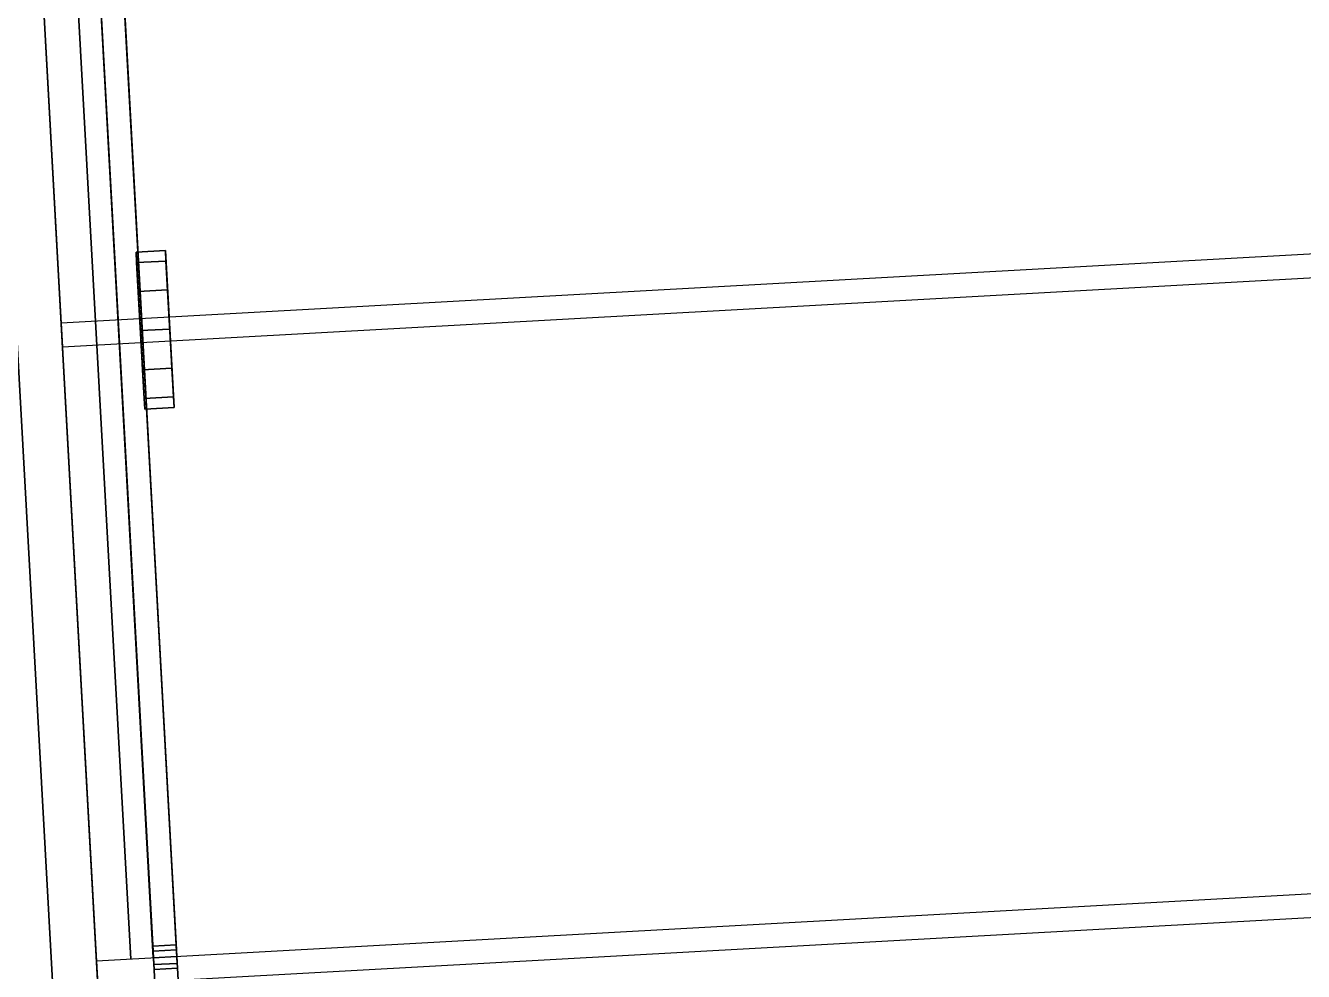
# Model space of a CAD drawing. Header units: millimetres. Extents: x -2005 to 6910, y -1718 to 7197.
# Drawn here: x -288 to 1012, y 3895 to 4858 of the extents above; entities that cross this region are included whole.
import ezdxf

# ---------------------------------------------------------------- set-up
doc = ezdxf.new("R2010")
doc.units = ezdxf.units.MM
for name, color, linetype in [('embedded_beam_6', 7, 'Continuous'), ('embedded_beam_7', 7, 'Continuous'), ('fourth_floor_steel_deck', 7, 'Continuous'), ('roof_cable_tray', 7, 'Continuous'), ('roof_guard', 7, 'Continuous'), ('roof_parapet', 7, 'Continuous'), ('roof_slab', 7, 'Continuous'), ('tank_bosses_W', 7, 'Continuous'), ('tank_panels_W', 7, 'Continuous'), ('tank_ribs_W', 7, 'Continuous')]:
    doc.layers.add(name, color=color, linetype=linetype)

msp = doc.modelspace()

# ---------------------------------------------------------------- linework, layer by layer
at = {"layer": 'embedded_beam_6'}
msp.add_3dface([(-214.6, 3882.1, 24820), (4977.4, 4169.1, 24820), (4976.1, 4193.1, 24820), (-216, 3906, 24820)], dxfattribs=at)
at = {"layer": 'embedded_beam_7'}
msp.add_3dface([(-250.5, 4531.1, 24820), (4941.5, 4818.2, 24820), (4940.2, 4842.1, 24820), (-251.9, 4555, 24820)], dxfattribs=at)
at = {"layer": 'fourth_floor_steel_deck'}
msp.add_3dface([(-193.2, 3494.7, 20725), (4998.8, 3781.7, 20725), (4905, 5479.1, 20725), (-287.1, 5192.1, 20725)], dxfattribs=at)
at = {"layer": 'roof_cable_tray'}
for points in [[(-340, 5315.3, 25137.5), (-499.7, 5306.5, 25137.5), (-198.7, -137.2, 25137.5), (-39, -128.3, 25137.5)], [(-499.7, 5306.5, 25062.5), (-340, 5315.3, 25062.5), (-39, -128.3, 25062.5), (-198.7, -137.2, 25062.5)], [(-499.7, 5306.5, 25137.5), (-499.7, 5306.5, 25062.5), (-198.7, -137.2, 25062.5), (-198.7, -137.2, 25137.5)], [(-340, 5315.3, 25062.5), (-340, 5315.3, 25137.5), (-39, -128.3, 25137.5), (-39, -128.3, 25062.5)]]:
    msp.add_3dface(points, dxfattribs=at)
at = {"layer": 'roof_guard'}
for points in [[(-609.4, 5474.7, 25081), (-597, 5475.4, 25081), (-276.8, -315.8, 25081), (-289.2, -316.4, 25081)], [(-597, 5475.4, 25119), (-609.4, 5474.7, 25119), (-289.2, -316.4, 25119), (-276.8, -315.8, 25119)], [(-609.4, 5474.7, 26031), (-597, 5475.4, 26031), (-276.8, -315.8, 26031), (-289.2, -316.4, 26031)], [(-597, 5475.4, 26069), (-609.4, 5474.7, 26069), (-289.2, -316.4, 26069), (-276.8, -315.8, 26069)], [(-597, 5475.4, 25081), (-587, 5475.9, 25088.2), (-266.8, -315.2, 25088.2), (-276.8, -315.8, 25081)], [(-587, 5475.9, 25111.8), (-597, 5475.4, 25119), (-276.8, -315.8, 25119), (-266.8, -315.2, 25111.8)], [(-597, 5475.4, 26031), (-587, 5475.9, 26038.2), (-266.8, -315.2, 26038.2), (-276.8, -315.8, 26031)], [(-587, 5475.9, 26061.8), (-597, 5475.4, 26069), (-276.8, -315.8, 26069), (-266.8, -315.2, 26061.8)], [(-587, 5475.9, 25088.2), (-583.2, 5476.2, 25100), (-263, -315, 25100), (-266.8, -315.2, 25088.2)], [(-583.2, 5476.2, 25100), (-587, 5475.9, 25111.8), (-266.8, -315.2, 25111.8), (-263, -315, 25100)], [(-587, 5475.9, 26038.2), (-583.2, 5476.2, 26050), (-263, -315, 26050), (-266.8, -315.2, 26038.2)], [(-583.2, 5476.2, 26050), (-587, 5475.9, 26061.8), (-266.8, -315.2, 26061.8), (-263, -315, 26050)]]:
    msp.add_3dface(points, dxfattribs=at)
at = {"layer": 'roof_parapet'}
for points in [[(-649, -35.9, 25000), (-936.1, 5156.2, 25000), (-287.1, 5192.1, 25000), (0, 0, 25000)], [(-649, -35.9, 25550), (0, 0, 25550), (-287.1, 5192.1, 25550), (-936.1, 5156.2, 25550)], [(0, 0, 25000), (-287.1, 5192.1, 25000), (-287.1, 5192.1, 25550), (0, 0, 25550)]]:
    msp.add_3dface(points, dxfattribs=at)
at = {"layer": 'roof_slab'}
for points in [[(-176.7, 3195.1, 24825), (-287.1, 5192.1, 24825), (4905, 5479.1, 24825), (5015.4, 3482.2, 24825)], [(-176.7, 3195.1, 25000), (5015.4, 3482.2, 25000), (4905, 5479.1, 25000), (-287.1, 5192.1, 25000)], [(-287.1, 5192.1, 24825), (-176.7, 3195.1, 24825), (-176.7, 3195.1, 25000), (-287.1, 5192.1, 25000)]]:
    msp.add_3dface(points, dxfattribs=at)
at = {"layer": 'tank_bosses_W'}
for points in [[(-175.1, 4616.7, 21147.5), (-175.7, 4627.4, 21187.5), (-145.8, 4629, 21187.5), (-145.2, 4618.3, 21147.5)], [(-175.7, 4627.4, 21187.5), (-175.1, 4616.7, 21227.5), (-145.2, 4618.3, 21227.5), (-145.8, 4629, 21187.5)], [(-175.1, 4616.7, 22072.5), (-175.7, 4627.4, 22112.5), (-145.8, 4629, 22112.5), (-145.2, 4618.3, 22072.5)], [(-175.7, 4627.4, 22112.5), (-175.1, 4616.7, 22152.5), (-145.2, 4618.3, 22152.5), (-145.8, 4629, 22112.5)], [(-175.1, 4616.7, 22997.5), (-175.7, 4627.4, 23037.5), (-145.8, 4629, 23037.5), (-145.2, 4618.3, 22997.5)], [(-175.7, 4627.4, 23037.5), (-175.1, 4616.7, 23077.5), (-145.2, 4618.3, 23077.5), (-145.8, 4629, 23037.5)], [(-175.1, 4616.7, 23922.5), (-175.7, 4627.4, 23962.5), (-145.8, 4629, 23962.5), (-145.2, 4618.3, 23922.5)], [(-175.7, 4627.4, 23962.5), (-175.1, 4616.7, 24002.5), (-145.2, 4618.3, 24002.5), (-145.8, 4629, 23962.5)], [(-167.5, 4478.3, 21227.5), (-175.1, 4616.7, 21227.5), (-175.7, 4627.4, 21187.5)], [(-167.5, 4478.3, 21227.5), (-175.7, 4627.4, 21187.5), (-175.1, 4616.7, 21147.5)], [(-167.5, 4478.3, 22152.5), (-175.1, 4616.7, 22152.5), (-175.7, 4627.4, 22112.5)], [(-167.5, 4478.3, 22152.5), (-175.7, 4627.4, 22112.5), (-175.1, 4616.7, 22072.5)], [(-167.5, 4478.3, 23077.5), (-175.1, 4616.7, 23077.5), (-175.7, 4627.4, 23037.5)], [(-167.5, 4478.3, 23077.5), (-175.7, 4627.4, 23037.5), (-175.1, 4616.7, 22997.5)], [(-167.5, 4478.3, 24002.5), (-175.1, 4616.7, 24002.5), (-175.7, 4627.4, 23962.5)], [(-167.5, 4478.3, 24002.5), (-175.7, 4627.4, 23962.5), (-175.1, 4616.7, 23922.5)], [(-173.5, 4587.4, 21118.2), (-175.1, 4616.7, 21147.5), (-145.2, 4618.3, 21147.5), (-143.6, 4589.1, 21118.2)], [(-175.1, 4616.7, 21227.5), (-173.5, 4587.4, 21256.8), (-143.6, 4589.1, 21256.8), (-145.2, 4618.3, 21227.5)], [(-173.5, 4587.4, 22043.2), (-175.1, 4616.7, 22072.5), (-145.2, 4618.3, 22072.5), (-143.6, 4589.1, 22043.2)], [(-175.1, 4616.7, 22152.5), (-173.5, 4587.4, 22181.8), (-143.6, 4589.1, 22181.8), (-145.2, 4618.3, 22152.5)], [(-173.5, 4587.4, 22968.2), (-175.1, 4616.7, 22997.5), (-145.2, 4618.3, 22997.5), (-143.6, 4589.1, 22968.2)], [(-175.1, 4616.7, 23077.5), (-173.5, 4587.4, 23106.8), (-143.6, 4589.1, 23106.8), (-145.2, 4618.3, 23077.5)], [(-173.5, 4587.4, 23893.2), (-175.1, 4616.7, 23922.5), (-145.2, 4618.3, 23922.5), (-143.6, 4589.1, 23893.2)], [(-175.1, 4616.7, 24002.5), (-173.5, 4587.4, 24031.8), (-143.6, 4589.1, 24031.8), (-145.2, 4618.3, 24002.5)], [(-167.5, 4478.3, 21227.5), (-173.5, 4587.4, 21256.8), (-175.1, 4616.7, 21227.5)], [(-167.5, 4478.3, 21227.5), (-175.1, 4616.7, 21147.5), (-173.5, 4587.4, 21118.2)], [(-167.5, 4478.3, 22152.5), (-173.5, 4587.4, 22181.8), (-175.1, 4616.7, 22152.5)], [(-167.5, 4478.3, 22152.5), (-175.1, 4616.7, 22072.5), (-173.5, 4587.4, 22043.2)], [(-167.5, 4478.3, 23077.5), (-173.5, 4587.4, 23106.8), (-175.1, 4616.7, 23077.5)], [(-167.5, 4478.3, 23077.5), (-175.1, 4616.7, 22997.5), (-173.5, 4587.4, 22968.2)], [(-167.5, 4478.3, 24002.5), (-173.5, 4587.4, 24031.8), (-175.1, 4616.7, 24002.5)], [(-167.5, 4478.3, 24002.5), (-175.1, 4616.7, 23922.5), (-173.5, 4587.4, 23893.2)], [(-136.9, 4469.3, 21187.5), (-145.2, 4618.3, 21147.5), (-145.8, 4629, 21187.5)], [(-136.9, 4469.3, 21187.5), (-145.8, 4629, 21187.5), (-145.2, 4618.3, 21227.5)], [(-136.9, 4469.3, 22112.5), (-145.2, 4618.3, 22072.5), (-145.8, 4629, 22112.5)], [(-136.9, 4469.3, 22112.5), (-145.8, 4629, 22112.5), (-145.2, 4618.3, 22152.5)], [(-136.9, 4469.3, 23037.5), (-145.2, 4618.3, 22997.5), (-145.8, 4629, 23037.5)], [(-136.9, 4469.3, 23037.5), (-145.8, 4629, 23037.5), (-145.2, 4618.3, 23077.5)], [(-136.9, 4469.3, 23962.5), (-145.2, 4618.3, 23922.5), (-145.8, 4629, 23962.5)], [(-136.9, 4469.3, 23962.5), (-145.8, 4629, 23962.5), (-145.2, 4618.3, 24002.5)], [(-136.9, 4469.3, 21187.5), (-143.6, 4589.1, 21118.2), (-145.2, 4618.3, 21147.5)], [(-136.9, 4469.3, 21187.5), (-145.2, 4618.3, 21227.5), (-143.6, 4589.1, 21256.8)], [(-136.9, 4469.3, 22112.5), (-143.6, 4589.1, 22043.2), (-145.2, 4618.3, 22072.5)], [(-136.9, 4469.3, 22112.5), (-145.2, 4618.3, 22152.5), (-143.6, 4589.1, 22181.8)], [(-136.9, 4469.3, 23037.5), (-143.6, 4589.1, 22968.2), (-145.2, 4618.3, 22997.5)], [(-136.9, 4469.3, 23037.5), (-145.2, 4618.3, 23077.5), (-143.6, 4589.1, 23106.8)], [(-136.9, 4469.3, 23962.5), (-143.6, 4589.1, 23893.2), (-145.2, 4618.3, 23922.5)], [(-136.9, 4469.3, 23962.5), (-145.2, 4618.3, 24002.5), (-143.6, 4589.1, 24031.8)], [(-171.3, 4547.5, 21107.5), (-173.5, 4587.4, 21118.2), (-143.6, 4589.1, 21118.2), (-141.4, 4549.1, 21107.5)], [(-173.5, 4587.4, 21256.8), (-171.3, 4547.5, 21267.5), (-141.4, 4549.1, 21267.5), (-143.6, 4589.1, 21256.8)], [(-171.3, 4547.5, 22032.5), (-173.5, 4587.4, 22043.2), (-143.6, 4589.1, 22043.2), (-141.4, 4549.1, 22032.5)], [(-173.5, 4587.4, 22181.8), (-171.3, 4547.5, 22192.5), (-141.4, 4549.1, 22192.5), (-143.6, 4589.1, 22181.8)], [(-171.3, 4547.5, 22957.5), (-173.5, 4587.4, 22968.2), (-143.6, 4589.1, 22968.2), (-141.4, 4549.1, 22957.5)], [(-173.5, 4587.4, 23106.8), (-171.3, 4547.5, 23117.5), (-141.4, 4549.1, 23117.5), (-143.6, 4589.1, 23106.8)], [(-171.3, 4547.5, 23882.5), (-173.5, 4587.4, 23893.2), (-143.6, 4589.1, 23893.2), (-141.4, 4549.1, 23882.5)], [(-173.5, 4587.4, 24031.8), (-171.3, 4547.5, 24042.5), (-141.4, 4549.1, 24042.5), (-143.6, 4589.1, 24031.8)], [(-167.5, 4478.3, 21227.5), (-171.3, 4547.5, 21267.5), (-173.5, 4587.4, 21256.8)], [(-167.5, 4478.3, 21227.5), (-173.5, 4587.4, 21118.2), (-171.3, 4547.5, 21107.5)], [(-167.5, 4478.3, 22152.5), (-171.3, 4547.5, 22192.5), (-173.5, 4587.4, 22181.8)], [(-167.5, 4478.3, 22152.5), (-173.5, 4587.4, 22043.2), (-171.3, 4547.5, 22032.5)], [(-167.5, 4478.3, 23077.5), (-171.3, 4547.5, 23117.5), (-173.5, 4587.4, 23106.8)], [(-167.5, 4478.3, 23077.5), (-173.5, 4587.4, 22968.2), (-171.3, 4547.5, 22957.5)], [(-167.5, 4478.3, 24002.5), (-171.3, 4547.5, 24042.5), (-173.5, 4587.4, 24031.8)], [(-167.5, 4478.3, 24002.5), (-173.5, 4587.4, 23893.2), (-171.3, 4547.5, 23882.5)], [(-136.9, 4469.3, 21187.5), (-141.4, 4549.1, 21107.5), (-143.6, 4589.1, 21118.2)], [(-136.9, 4469.3, 21187.5), (-143.6, 4589.1, 21256.8), (-141.4, 4549.1, 21267.5)], [(-136.9, 4469.3, 22112.5), (-141.4, 4549.1, 22032.5), (-143.6, 4589.1, 22043.2)], [(-136.9, 4469.3, 22112.5), (-143.6, 4589.1, 22181.8), (-141.4, 4549.1, 22192.5)], [(-136.9, 4469.3, 23037.5), (-141.4, 4549.1, 22957.5), (-143.6, 4589.1, 22968.2)], [(-136.9, 4469.3, 23037.5), (-143.6, 4589.1, 23106.8), (-141.4, 4549.1, 23117.5)], [(-136.9, 4469.3, 23962.5), (-141.4, 4549.1, 23882.5), (-143.6, 4589.1, 23893.2)], [(-136.9, 4469.3, 23962.5), (-143.6, 4589.1, 24031.8), (-141.4, 4549.1, 24042.5)], [(-169.1, 4507.5, 21118.2), (-171.3, 4547.5, 21107.5), (-141.4, 4549.1, 21107.5), (-139.2, 4509.2, 21118.2)], [(-171.3, 4547.5, 21267.5), (-169.1, 4507.5, 21256.8), (-139.2, 4509.2, 21256.8), (-141.4, 4549.1, 21267.5)], [(-169.1, 4507.5, 22043.2), (-171.3, 4547.5, 22032.5), (-141.4, 4549.1, 22032.5), (-139.2, 4509.2, 22043.2)], [(-171.3, 4547.5, 22192.5), (-169.1, 4507.5, 22181.8), (-139.2, 4509.2, 22181.8), (-141.4, 4549.1, 22192.5)], [(-169.1, 4507.5, 22968.2), (-171.3, 4547.5, 22957.5), (-141.4, 4549.1, 22957.5), (-139.2, 4509.2, 22968.2)], [(-171.3, 4547.5, 23117.5), (-169.1, 4507.5, 23106.8), (-139.2, 4509.2, 23106.8), (-141.4, 4549.1, 23117.5)], [(-169.1, 4507.5, 23893.2), (-171.3, 4547.5, 23882.5), (-141.4, 4549.1, 23882.5), (-139.2, 4509.2, 23893.2)], [(-171.3, 4547.5, 24042.5), (-169.1, 4507.5, 24031.8), (-139.2, 4509.2, 24031.8), (-141.4, 4549.1, 24042.5)], [(-167.5, 4478.3, 21227.5), (-169.1, 4507.5, 21256.8), (-171.3, 4547.5, 21267.5)], [(-167.5, 4478.3, 21227.5), (-171.3, 4547.5, 21107.5), (-169.1, 4507.5, 21118.2)], [(-167.5, 4478.3, 22152.5), (-169.1, 4507.5, 22181.8), (-171.3, 4547.5, 22192.5)], [(-167.5, 4478.3, 22152.5), (-171.3, 4547.5, 22032.5), (-169.1, 4507.5, 22043.2)], [(-167.5, 4478.3, 23077.5), (-169.1, 4507.5, 23106.8), (-171.3, 4547.5, 23117.5)], [(-167.5, 4478.3, 23077.5), (-171.3, 4547.5, 22957.5), (-169.1, 4507.5, 22968.2)], [(-167.5, 4478.3, 24002.5), (-169.1, 4507.5, 24031.8), (-171.3, 4547.5, 24042.5)], [(-167.5, 4478.3, 24002.5), (-171.3, 4547.5, 23882.5), (-169.1, 4507.5, 23893.2)], [(-136.9, 4469.3, 21187.5), (-139.2, 4509.2, 21118.2), (-141.4, 4549.1, 21107.5)], [(-136.9, 4469.3, 21187.5), (-141.4, 4549.1, 21267.5), (-139.2, 4509.2, 21256.8)], [(-136.9, 4469.3, 22112.5), (-139.2, 4509.2, 22043.2), (-141.4, 4549.1, 22032.5)], [(-136.9, 4469.3, 22112.5), (-141.4, 4549.1, 22192.5), (-139.2, 4509.2, 22181.8)], [(-136.9, 4469.3, 23037.5), (-139.2, 4509.2, 22968.2), (-141.4, 4549.1, 22957.5)], [(-136.9, 4469.3, 23037.5), (-141.4, 4549.1, 23117.5), (-139.2, 4509.2, 23106.8)], [(-136.9, 4469.3, 23962.5), (-139.2, 4509.2, 23893.2), (-141.4, 4549.1, 23882.5)], [(-136.9, 4469.3, 23962.5), (-141.4, 4549.1, 24042.5), (-139.2, 4509.2, 24031.8)], [(-167.5, 4478.3, 21147.5), (-169.1, 4507.5, 21118.2), (-139.2, 4509.2, 21118.2), (-137.5, 4480, 21147.5)], [(-169.1, 4507.5, 21256.8), (-167.5, 4478.3, 21227.5), (-137.5, 4480, 21227.5), (-139.2, 4509.2, 21256.8)], [(-167.5, 4478.3, 22072.5), (-169.1, 4507.5, 22043.2), (-139.2, 4509.2, 22043.2), (-137.5, 4480, 22072.5)], [(-169.1, 4507.5, 22181.8), (-167.5, 4478.3, 22152.5), (-137.5, 4480, 22152.5), (-139.2, 4509.2, 22181.8)], [(-167.5, 4478.3, 22997.5), (-169.1, 4507.5, 22968.2), (-139.2, 4509.2, 22968.2), (-137.5, 4480, 22997.5)], [(-169.1, 4507.5, 23106.8), (-167.5, 4478.3, 23077.5), (-137.5, 4480, 23077.5), (-139.2, 4509.2, 23106.8)], [(-167.5, 4478.3, 23922.5), (-169.1, 4507.5, 23893.2), (-139.2, 4509.2, 23893.2), (-137.5, 4480, 23922.5)], [(-169.1, 4507.5, 24031.8), (-167.5, 4478.3, 24002.5), (-137.5, 4480, 24002.5), (-139.2, 4509.2, 24031.8)], [(-167.5, 4478.3, 21227.5), (-169.1, 4507.5, 21118.2), (-167.5, 4478.3, 21147.5)], [(-167.5, 4478.3, 22152.5), (-169.1, 4507.5, 22043.2), (-167.5, 4478.3, 22072.5)], [(-167.5, 4478.3, 23077.5), (-169.1, 4507.5, 22968.2), (-167.5, 4478.3, 22997.5)], [(-167.5, 4478.3, 24002.5), (-169.1, 4507.5, 23893.2), (-167.5, 4478.3, 23922.5)], [(-136.9, 4469.3, 21187.5), (-137.5, 4480, 21147.5), (-139.2, 4509.2, 21118.2)], [(-136.9, 4469.3, 21187.5), (-139.2, 4509.2, 21256.8), (-137.5, 4480, 21227.5)], [(-136.9, 4469.3, 22112.5), (-137.5, 4480, 22072.5), (-139.2, 4509.2, 22043.2)], [(-136.9, 4469.3, 22112.5), (-139.2, 4509.2, 22181.8), (-137.5, 4480, 22152.5)], [(-136.9, 4469.3, 23037.5), (-137.5, 4480, 22997.5), (-139.2, 4509.2, 22968.2)], [(-136.9, 4469.3, 23037.5), (-139.2, 4509.2, 23106.8), (-137.5, 4480, 23077.5)], [(-136.9, 4469.3, 23962.5), (-137.5, 4480, 23922.5), (-139.2, 4509.2, 23893.2)], [(-136.9, 4469.3, 23962.5), (-139.2, 4509.2, 24031.8), (-137.5, 4480, 24002.5)], [(-166.9, 4467.6, 21187.5), (-167.5, 4478.3, 21147.5), (-137.5, 4480, 21147.5), (-136.9, 4469.3, 21187.5)], [(-167.5, 4478.3, 21227.5), (-166.9, 4467.6, 21187.5), (-136.9, 4469.3, 21187.5), (-137.5, 4480, 21227.5)], [(-166.9, 4467.6, 22112.5), (-167.5, 4478.3, 22072.5), (-137.5, 4480, 22072.5), (-136.9, 4469.3, 22112.5)], [(-167.5, 4478.3, 22152.5), (-166.9, 4467.6, 22112.5), (-136.9, 4469.3, 22112.5), (-137.5, 4480, 22152.5)], [(-166.9, 4467.6, 23037.5), (-167.5, 4478.3, 22997.5), (-137.5, 4480, 22997.5), (-136.9, 4469.3, 23037.5)], [(-167.5, 4478.3, 23077.5), (-166.9, 4467.6, 23037.5), (-136.9, 4469.3, 23037.5), (-137.5, 4480, 23077.5)], [(-166.9, 4467.6, 23962.5), (-167.5, 4478.3, 23922.5), (-137.5, 4480, 23922.5), (-136.9, 4469.3, 23962.5)], [(-167.5, 4478.3, 24002.5), (-166.9, 4467.6, 23962.5), (-136.9, 4469.3, 23962.5), (-137.5, 4480, 24002.5)], [(-167.5, 4478.3, 21227.5), (-167.5, 4478.3, 21147.5), (-166.9, 4467.6, 21187.5)], [(-167.5, 4478.3, 22152.5), (-167.5, 4478.3, 22072.5), (-166.9, 4467.6, 22112.5)], [(-167.5, 4478.3, 23077.5), (-167.5, 4478.3, 22997.5), (-166.9, 4467.6, 23037.5)], [(-167.5, 4478.3, 24002.5), (-167.5, 4478.3, 23922.5), (-166.9, 4467.6, 23962.5)]]:
    msp.add_3dface(points, dxfattribs=at)
at = {"layer": 'tank_panels_W'}
for points in [[(-251.5, 5182, 20737), (-181, 3908, 20737), (-181, 3908, 21638), (-251.5, 5182, 21638)], [(-251.5, 5182, 21662), (-181, 3908, 21662), (-181, 3908, 22563), (-251.5, 5182, 22563)], [(-251.5, 5182, 22587), (-181, 3908, 22587), (-181, 3908, 23488), (-251.5, 5182, 23488)], [(-251.5, 5182, 23512), (-181, 3908, 23512), (-181, 3908, 24413), (-251.5, 5182, 24413)]]:
    msp.add_3dface(points, dxfattribs=at)
at = {"layer": 'tank_ribs_W'}
for points in [[(-204.9, 5191.5, 20746.8), (-228.9, 5190.2, 20746.8), (-158.4, 3916.1, 21647.8), (-134.5, 3917.5, 21647.8)], [(-228.9, 5190.2, 21628.2), (-204.9, 5191.5, 21628.2), (-134.5, 3917.5, 20727.2), (-158.4, 3916.1, 20727.2)], [(-204.9, 5191.5, 21671.8), (-228.9, 5190.2, 21671.8), (-158.4, 3916.1, 22572.8), (-134.5, 3917.5, 22572.8)], [(-228.9, 5190.2, 22553.2), (-204.9, 5191.5, 22553.2), (-134.5, 3917.5, 21652.2), (-158.4, 3916.1, 21652.2)], [(-204.9, 5191.5, 22596.8), (-228.9, 5190.2, 22596.8), (-158.4, 3916.1, 23497.8), (-134.5, 3917.5, 23497.8)], [(-228.9, 5190.2, 23478.2), (-204.9, 5191.5, 23478.2), (-134.5, 3917.5, 22577.2), (-158.4, 3916.1, 22577.2)], [(-204.9, 5191.5, 23521.8), (-228.9, 5190.2, 23521.8), (-158.4, 3916.1, 24422.8), (-134.5, 3917.5, 24422.8)], [(-228.9, 5190.2, 24403.2), (-204.9, 5191.5, 24403.2), (-134.5, 3917.5, 23502.2), (-158.4, 3916.1, 23502.2)], [(-228.9, 5190.2, 20746.8), (-228.1, 5176.4, 20727.2), (-157.7, 3902.3, 21628.2), (-158.4, 3916.1, 21647.8)], [(-228.1, 5176.4, 21647.8), (-228.9, 5190.2, 21628.2), (-158.4, 3916.1, 20727.2), (-157.7, 3902.3, 20746.8)], [(-228.9, 5190.2, 21671.8), (-228.1, 5176.4, 21652.2), (-157.7, 3902.3, 22553.2), (-158.4, 3916.1, 22572.8)], [(-228.1, 5176.4, 22572.8), (-228.9, 5190.2, 22553.2), (-158.4, 3916.1, 21652.2), (-157.7, 3902.3, 21671.8)], [(-228.9, 5190.2, 22596.8), (-228.1, 5176.4, 22577.2), (-157.7, 3902.3, 23478.2), (-158.4, 3916.1, 23497.8)], [(-228.1, 5176.4, 23497.8), (-228.9, 5190.2, 23478.2), (-158.4, 3916.1, 22577.2), (-157.7, 3902.3, 22596.8)], [(-228.9, 5190.2, 23521.8), (-228.1, 5176.4, 23502.2), (-157.7, 3902.3, 24403.2), (-158.4, 3916.1, 24422.8)], [(-228.1, 5176.4, 24422.8), (-228.9, 5190.2, 24403.2), (-158.4, 3916.1, 23502.2), (-157.7, 3902.3, 23521.8)], [(-204.2, 5177.7, 20727.2), (-204.9, 5191.5, 20746.8), (-134.5, 3917.5, 21647.8), (-133.7, 3903.6, 21628.2)], [(-204.9, 5191.5, 21628.2), (-204.2, 5177.7, 21647.8), (-133.7, 3903.6, 20746.8), (-134.5, 3917.5, 20727.2)], [(-204.2, 5177.7, 21652.2), (-204.9, 5191.5, 21671.8), (-134.5, 3917.5, 22572.8), (-133.7, 3903.6, 22553.2)], [(-204.9, 5191.5, 22553.2), (-204.2, 5177.7, 22572.8), (-133.7, 3903.6, 21671.8), (-134.5, 3917.5, 21652.2)], [(-204.2, 5177.7, 22577.2), (-204.9, 5191.5, 22596.8), (-134.5, 3917.5, 23497.8), (-133.7, 3903.6, 23478.2)], [(-204.9, 5191.5, 23478.2), (-204.2, 5177.7, 23497.8), (-133.7, 3903.6, 22596.8), (-134.5, 3917.5, 22577.2)], [(-204.2, 5177.7, 23502.2), (-204.9, 5191.5, 23521.8), (-134.5, 3917.5, 24422.8), (-133.7, 3903.6, 24403.2)], [(-204.9, 5191.5, 24403.2), (-204.2, 5177.7, 24422.8), (-133.7, 3903.6, 23521.8), (-134.5, 3917.5, 23502.2)], [(-204.5, 5184.6, 20749), (-228.5, 5183.3, 20749), (-158.1, 3909.2, 20749), (-134.1, 3910.6, 20749)], [(-228.5, 5183.3, 20725), (-204.5, 5184.6, 20725), (-134.1, 3910.6, 20725), (-158.1, 3909.2, 20725)], [(-158.1, 3909.2, 21650), (-134.1, 3910.6, 21650), (-204.5, 5184.6, 21650), (-228.5, 5183.3, 21650)], [(-134.1, 3910.6, 21626), (-158.1, 3909.2, 21626), (-228.5, 5183.3, 21626), (-204.5, 5184.6, 21626)], [(-204.5, 5184.6, 21674), (-228.5, 5183.3, 21674), (-158.1, 3909.2, 21674), (-134.1, 3910.6, 21674)], [(-228.5, 5183.3, 21650), (-204.5, 5184.6, 21650), (-134.1, 3910.6, 21650), (-158.1, 3909.2, 21650)], [(-158.1, 3909.2, 22575), (-134.1, 3910.6, 22575), (-204.5, 5184.6, 22575), (-228.5, 5183.3, 22575)], [(-134.1, 3910.6, 22551), (-158.1, 3909.2, 22551), (-228.5, 5183.3, 22551), (-204.5, 5184.6, 22551)], [(-204.5, 5184.6, 22599), (-228.5, 5183.3, 22599), (-158.1, 3909.2, 22599), (-134.1, 3910.6, 22599)], [(-228.5, 5183.3, 22575), (-204.5, 5184.6, 22575), (-134.1, 3910.6, 22575), (-158.1, 3909.2, 22575)], [(-158.1, 3909.2, 23500), (-134.1, 3910.6, 23500), (-204.5, 5184.6, 23500), (-228.5, 5183.3, 23500)], [(-134.1, 3910.6, 23476), (-158.1, 3909.2, 23476), (-228.5, 5183.3, 23476), (-204.5, 5184.6, 23476)], [(-204.5, 5184.6, 23524), (-228.5, 5183.3, 23524), (-158.1, 3909.2, 23524), (-134.1, 3910.6, 23524)], [(-228.5, 5183.3, 23500), (-204.5, 5184.6, 23500), (-134.1, 3910.6, 23500), (-158.1, 3909.2, 23500)], [(-158.1, 3909.2, 24425), (-134.1, 3910.6, 24425), (-204.5, 5184.6, 24425), (-228.5, 5183.3, 24425)], [(-134.1, 3910.6, 24401), (-158.1, 3909.2, 24401), (-228.5, 5183.3, 24401), (-204.5, 5184.6, 24401)], [(-228.5, 5183.3, 20749), (-228.5, 5183.3, 20725), (-158.1, 3909.2, 20725), (-158.1, 3909.2, 20749)], [(-158.1, 3909.2, 21626), (-158.1, 3909.2, 21650), (-228.5, 5183.3, 21650), (-228.5, 5183.3, 21626)], [(-228.5, 5183.3, 21674), (-228.5, 5183.3, 21650), (-158.1, 3909.2, 21650), (-158.1, 3909.2, 21674)], [(-158.1, 3909.2, 22551), (-158.1, 3909.2, 22575), (-228.5, 5183.3, 22575), (-228.5, 5183.3, 22551)], [(-228.5, 5183.3, 22599), (-228.5, 5183.3, 22575), (-158.1, 3909.2, 22575), (-158.1, 3909.2, 22599)], [(-158.1, 3909.2, 23476), (-158.1, 3909.2, 23500), (-228.5, 5183.3, 23500), (-228.5, 5183.3, 23476)], [(-228.5, 5183.3, 23524), (-228.5, 5183.3, 23500), (-158.1, 3909.2, 23500), (-158.1, 3909.2, 23524)], [(-158.1, 3909.2, 24401), (-158.1, 3909.2, 24425), (-228.5, 5183.3, 24425), (-228.5, 5183.3, 24401)], [(-228.1, 5176.4, 20727.2), (-204.2, 5177.7, 20727.2), (-133.7, 3903.6, 21628.2), (-157.7, 3902.3, 21628.2)], [(-204.2, 5177.7, 21647.8), (-228.1, 5176.4, 21647.8), (-157.7, 3902.3, 20746.8), (-133.7, 3903.6, 20746.8)], [(-228.1, 5176.4, 21652.2), (-204.2, 5177.7, 21652.2), (-133.7, 3903.6, 22553.2), (-157.7, 3902.3, 22553.2)], [(-204.2, 5177.7, 22572.8), (-228.1, 5176.4, 22572.8), (-157.7, 3902.3, 21671.8), (-133.7, 3903.6, 21671.8)], [(-228.1, 5176.4, 22577.2), (-204.2, 5177.7, 22577.2), (-133.7, 3903.6, 23478.2), (-157.7, 3902.3, 23478.2)], [(-204.2, 5177.7, 23497.8), (-228.1, 5176.4, 23497.8), (-157.7, 3902.3, 22596.8), (-133.7, 3903.6, 22596.8)], [(-228.1, 5176.4, 23502.2), (-204.2, 5177.7, 23502.2), (-133.7, 3903.6, 24403.2), (-157.7, 3902.3, 24403.2)], [(-204.2, 5177.7, 24422.8), (-228.1, 5176.4, 24422.8), (-157.7, 3902.3, 23521.8), (-133.7, 3903.6, 23521.8)], [(-204.5, 5184.6, 20725), (-204.5, 5184.6, 20749), (-134.1, 3910.6, 20749), (-134.1, 3910.6, 20725)], [(-134.1, 3910.6, 21650), (-134.1, 3910.6, 21626), (-204.5, 5184.6, 21626), (-204.5, 5184.6, 21650)], [(-204.5, 5184.6, 21650), (-204.5, 5184.6, 21674), (-134.1, 3910.6, 21674), (-134.1, 3910.6, 21650)], [(-134.1, 3910.6, 22575), (-134.1, 3910.6, 22551), (-204.5, 5184.6, 22551), (-204.5, 5184.6, 22575)], [(-204.5, 5184.6, 22575), (-204.5, 5184.6, 22599), (-134.1, 3910.6, 22599), (-134.1, 3910.6, 22575)], [(-134.1, 3910.6, 23500), (-134.1, 3910.6, 23476), (-204.5, 5184.6, 23476), (-204.5, 5184.6, 23500)], [(-204.5, 5184.6, 23500), (-204.5, 5184.6, 23524), (-134.1, 3910.6, 23524), (-134.1, 3910.6, 23500)], [(-134.1, 3910.6, 24425), (-134.1, 3910.6, 24401), (-204.5, 5184.6, 24401), (-204.5, 5184.6, 24425)], [(-157.4, 3897.3, 20737), (-158.7, 3921.2, 20737), (-134.8, 3922.5, 20737), (-133.4, 3898.6, 20737)], [(-157.4, 3897.3, 21638), (-133.4, 3898.6, 21638), (-134.8, 3922.5, 21638), (-158.7, 3921.2, 21638)], [(-134.8, 3922.5, 20737), (-158.7, 3921.2, 20737), (-158.7, 3921.2, 21638), (-134.8, 3922.5, 21638)], [(-157.4, 3897.3, 21662), (-158.7, 3921.2, 21662), (-134.8, 3922.5, 21662), (-133.4, 3898.6, 21662)], [(-157.4, 3897.3, 22563), (-133.4, 3898.6, 22563), (-134.8, 3922.5, 22563), (-158.7, 3921.2, 22563)], [(-134.8, 3922.5, 21662), (-158.7, 3921.2, 21662), (-158.7, 3921.2, 22563), (-134.8, 3922.5, 22563)], [(-157.4, 3897.3, 22587), (-158.7, 3921.2, 22587), (-134.8, 3922.5, 22587), (-133.4, 3898.6, 22587)], [(-157.4, 3897.3, 23488), (-133.4, 3898.6, 23488), (-134.8, 3922.5, 23488), (-158.7, 3921.2, 23488)], [(-134.8, 3922.5, 22587), (-158.7, 3921.2, 22587), (-158.7, 3921.2, 23488), (-134.8, 3922.5, 23488)], [(-157.4, 3897.3, 23512), (-158.7, 3921.2, 23512), (-134.8, 3922.5, 23512), (-133.4, 3898.6, 23512)], [(-157.4, 3897.3, 24413), (-133.4, 3898.6, 24413), (-134.8, 3922.5, 24413), (-158.7, 3921.2, 24413)], [(-134.8, 3922.5, 23512), (-158.7, 3921.2, 23512), (-158.7, 3921.2, 24413), (-134.8, 3922.5, 24413)], [(-158.7, 3921.2, 20737), (-157.4, 3897.3, 20737), (-157.4, 3897.3, 21638), (-158.7, 3921.2, 21638)], [(-158.7, 3921.2, 21662), (-157.4, 3897.3, 21662), (-157.4, 3897.3, 22563), (-158.7, 3921.2, 22563)], [(-158.7, 3921.2, 22587), (-157.4, 3897.3, 22587), (-157.4, 3897.3, 23488), (-158.7, 3921.2, 23488)], [(-158.7, 3921.2, 23512), (-157.4, 3897.3, 23512), (-157.4, 3897.3, 24413), (-158.7, 3921.2, 24413)], [(-134.5, 3917.5, 21647.8), (-158.4, 3916.1, 21647.8), (-157.7, 3902.3, 21628.2), (-133.7, 3903.6, 21628.2)], [(-133.7, 3903.6, 20746.8), (-157.7, 3902.3, 20746.8), (-158.4, 3916.1, 20727.2), (-134.5, 3917.5, 20727.2)], [(-134.5, 3917.5, 22572.8), (-158.4, 3916.1, 22572.8), (-157.7, 3902.3, 22553.2), (-133.7, 3903.6, 22553.2)], [(-133.7, 3903.6, 21671.8), (-157.7, 3902.3, 21671.8), (-158.4, 3916.1, 21652.2), (-134.5, 3917.5, 21652.2)], [(-134.5, 3917.5, 23497.8), (-158.4, 3916.1, 23497.8), (-157.7, 3902.3, 23478.2), (-133.7, 3903.6, 23478.2)], [(-133.7, 3903.6, 22596.8), (-157.7, 3902.3, 22596.8), (-158.4, 3916.1, 22577.2), (-134.5, 3917.5, 22577.2)], [(-134.5, 3917.5, 24422.8), (-158.4, 3916.1, 24422.8), (-157.7, 3902.3, 24403.2), (-133.7, 3903.6, 24403.2)], [(-133.7, 3903.6, 23521.8), (-157.7, 3902.3, 23521.8), (-158.4, 3916.1, 23502.2), (-134.5, 3917.5, 23502.2)], [(-133.4, 3898.6, 20737), (-134.8, 3922.5, 20737), (-134.8, 3922.5, 21638), (-133.4, 3898.6, 21638)], [(-133.4, 3898.6, 21662), (-134.8, 3922.5, 21662), (-134.8, 3922.5, 22563), (-133.4, 3898.6, 22563)], [(-133.4, 3898.6, 22587), (-134.8, 3922.5, 22587), (-134.8, 3922.5, 23488), (-133.4, 3898.6, 23488)], [(-133.4, 3898.6, 23512), (-134.8, 3922.5, 23512), (-134.8, 3922.5, 24413), (-133.4, 3898.6, 24413)], [(-134.1, 3910.6, 20749), (-158.1, 3909.2, 20749), (-158.1, 3909.2, 20725), (-134.1, 3910.6, 20725)], [(-158.1, 3909.2, 21650), (-158.1, 3909.2, 21626), (-134.1, 3910.6, 21626), (-134.1, 3910.6, 21650)], [(-134.1, 3910.6, 21674), (-158.1, 3909.2, 21674), (-158.1, 3909.2, 21650), (-134.1, 3910.6, 21650)], [(-158.1, 3909.2, 22575), (-158.1, 3909.2, 22551), (-134.1, 3910.6, 22551), (-134.1, 3910.6, 22575)], [(-134.1, 3910.6, 22599), (-158.1, 3909.2, 22599), (-158.1, 3909.2, 22575), (-134.1, 3910.6, 22575)], [(-158.1, 3909.2, 23500), (-158.1, 3909.2, 23476), (-134.1, 3910.6, 23476), (-134.1, 3910.6, 23500)], [(-134.1, 3910.6, 23524), (-158.1, 3909.2, 23524), (-158.1, 3909.2, 23500), (-134.1, 3910.6, 23500)], [(-158.1, 3909.2, 24425), (-158.1, 3909.2, 24401), (-134.1, 3910.6, 24401), (-134.1, 3910.6, 24425)], [(-157.4, 3897.3, 20737), (-133.4, 3898.6, 20737), (-133.4, 3898.6, 21638), (-157.4, 3897.3, 21638)], [(-157.4, 3897.3, 21662), (-133.4, 3898.6, 21662), (-133.4, 3898.6, 22563), (-157.4, 3897.3, 22563)], [(-157.4, 3897.3, 22587), (-133.4, 3898.6, 22587), (-133.4, 3898.6, 23488), (-157.4, 3897.3, 23488)], [(-157.4, 3897.3, 23512), (-133.4, 3898.6, 23512), (-133.4, 3898.6, 24413), (-157.4, 3897.3, 24413)], [(-157.4, 3897.3, 21638), (-156.1, 3873.3, 21638), (-132.1, 3874.6, 21638), (-133.4, 3898.6, 21638)], [(-157.4, 3897.3, 20737), (-133.4, 3898.6, 20737), (-132.1, 3874.6, 20737), (-156.1, 3873.3, 20737)], [(-157.4, 3897.3, 21638), (-133.4, 3898.6, 21638), (-133.4, 3898.6, 20737), (-157.4, 3897.3, 20737)], [(-157.4, 3897.3, 22563), (-156.1, 3873.3, 22563), (-132.1, 3874.6, 22563), (-133.4, 3898.6, 22563)], [(-157.4, 3897.3, 21662), (-133.4, 3898.6, 21662), (-132.1, 3874.6, 21662), (-156.1, 3873.3, 21662)], [(-157.4, 3897.3, 22563), (-133.4, 3898.6, 22563), (-133.4, 3898.6, 21662), (-157.4, 3897.3, 21662)], [(-157.4, 3897.3, 23488), (-156.1, 3873.3, 23488), (-132.1, 3874.6, 23488), (-133.4, 3898.6, 23488)], [(-157.4, 3897.3, 22587), (-133.4, 3898.6, 22587), (-132.1, 3874.6, 22587), (-156.1, 3873.3, 22587)], [(-157.4, 3897.3, 23488), (-133.4, 3898.6, 23488), (-133.4, 3898.6, 22587), (-157.4, 3897.3, 22587)], [(-157.4, 3897.3, 24413), (-156.1, 3873.3, 24413), (-132.1, 3874.6, 24413), (-133.4, 3898.6, 24413)], [(-157.4, 3897.3, 23512), (-133.4, 3898.6, 23512), (-132.1, 3874.6, 23512), (-156.1, 3873.3, 23512)], [(-157.4, 3897.3, 24413), (-133.4, 3898.6, 24413), (-133.4, 3898.6, 23512), (-157.4, 3897.3, 23512)], [(-156.1, 3873.3, 21638), (-157.4, 3897.3, 21638), (-157.4, 3897.3, 20737), (-156.1, 3873.3, 20737)], [(-156.1, 3873.3, 22563), (-157.4, 3897.3, 22563), (-157.4, 3897.3, 21662), (-156.1, 3873.3, 21662)], [(-156.1, 3873.3, 23488), (-157.4, 3897.3, 23488), (-157.4, 3897.3, 22587), (-156.1, 3873.3, 22587)], [(-156.1, 3873.3, 24413), (-157.4, 3897.3, 24413), (-157.4, 3897.3, 23512), (-156.1, 3873.3, 23512)], [(-133.4, 3898.6, 21638), (-132.1, 3874.6, 21638), (-132.1, 3874.6, 20737), (-133.4, 3898.6, 20737)], [(-133.4, 3898.6, 22563), (-132.1, 3874.6, 22563), (-132.1, 3874.6, 21662), (-133.4, 3898.6, 21662)], [(-133.4, 3898.6, 23488), (-132.1, 3874.6, 23488), (-132.1, 3874.6, 22587), (-133.4, 3898.6, 22587)], [(-133.4, 3898.6, 24413), (-132.1, 3874.6, 24413), (-132.1, 3874.6, 23512), (-133.4, 3898.6, 23512)]]:
    msp.add_3dface(points, dxfattribs=at)

doc.saveas('drawing.dxf')
